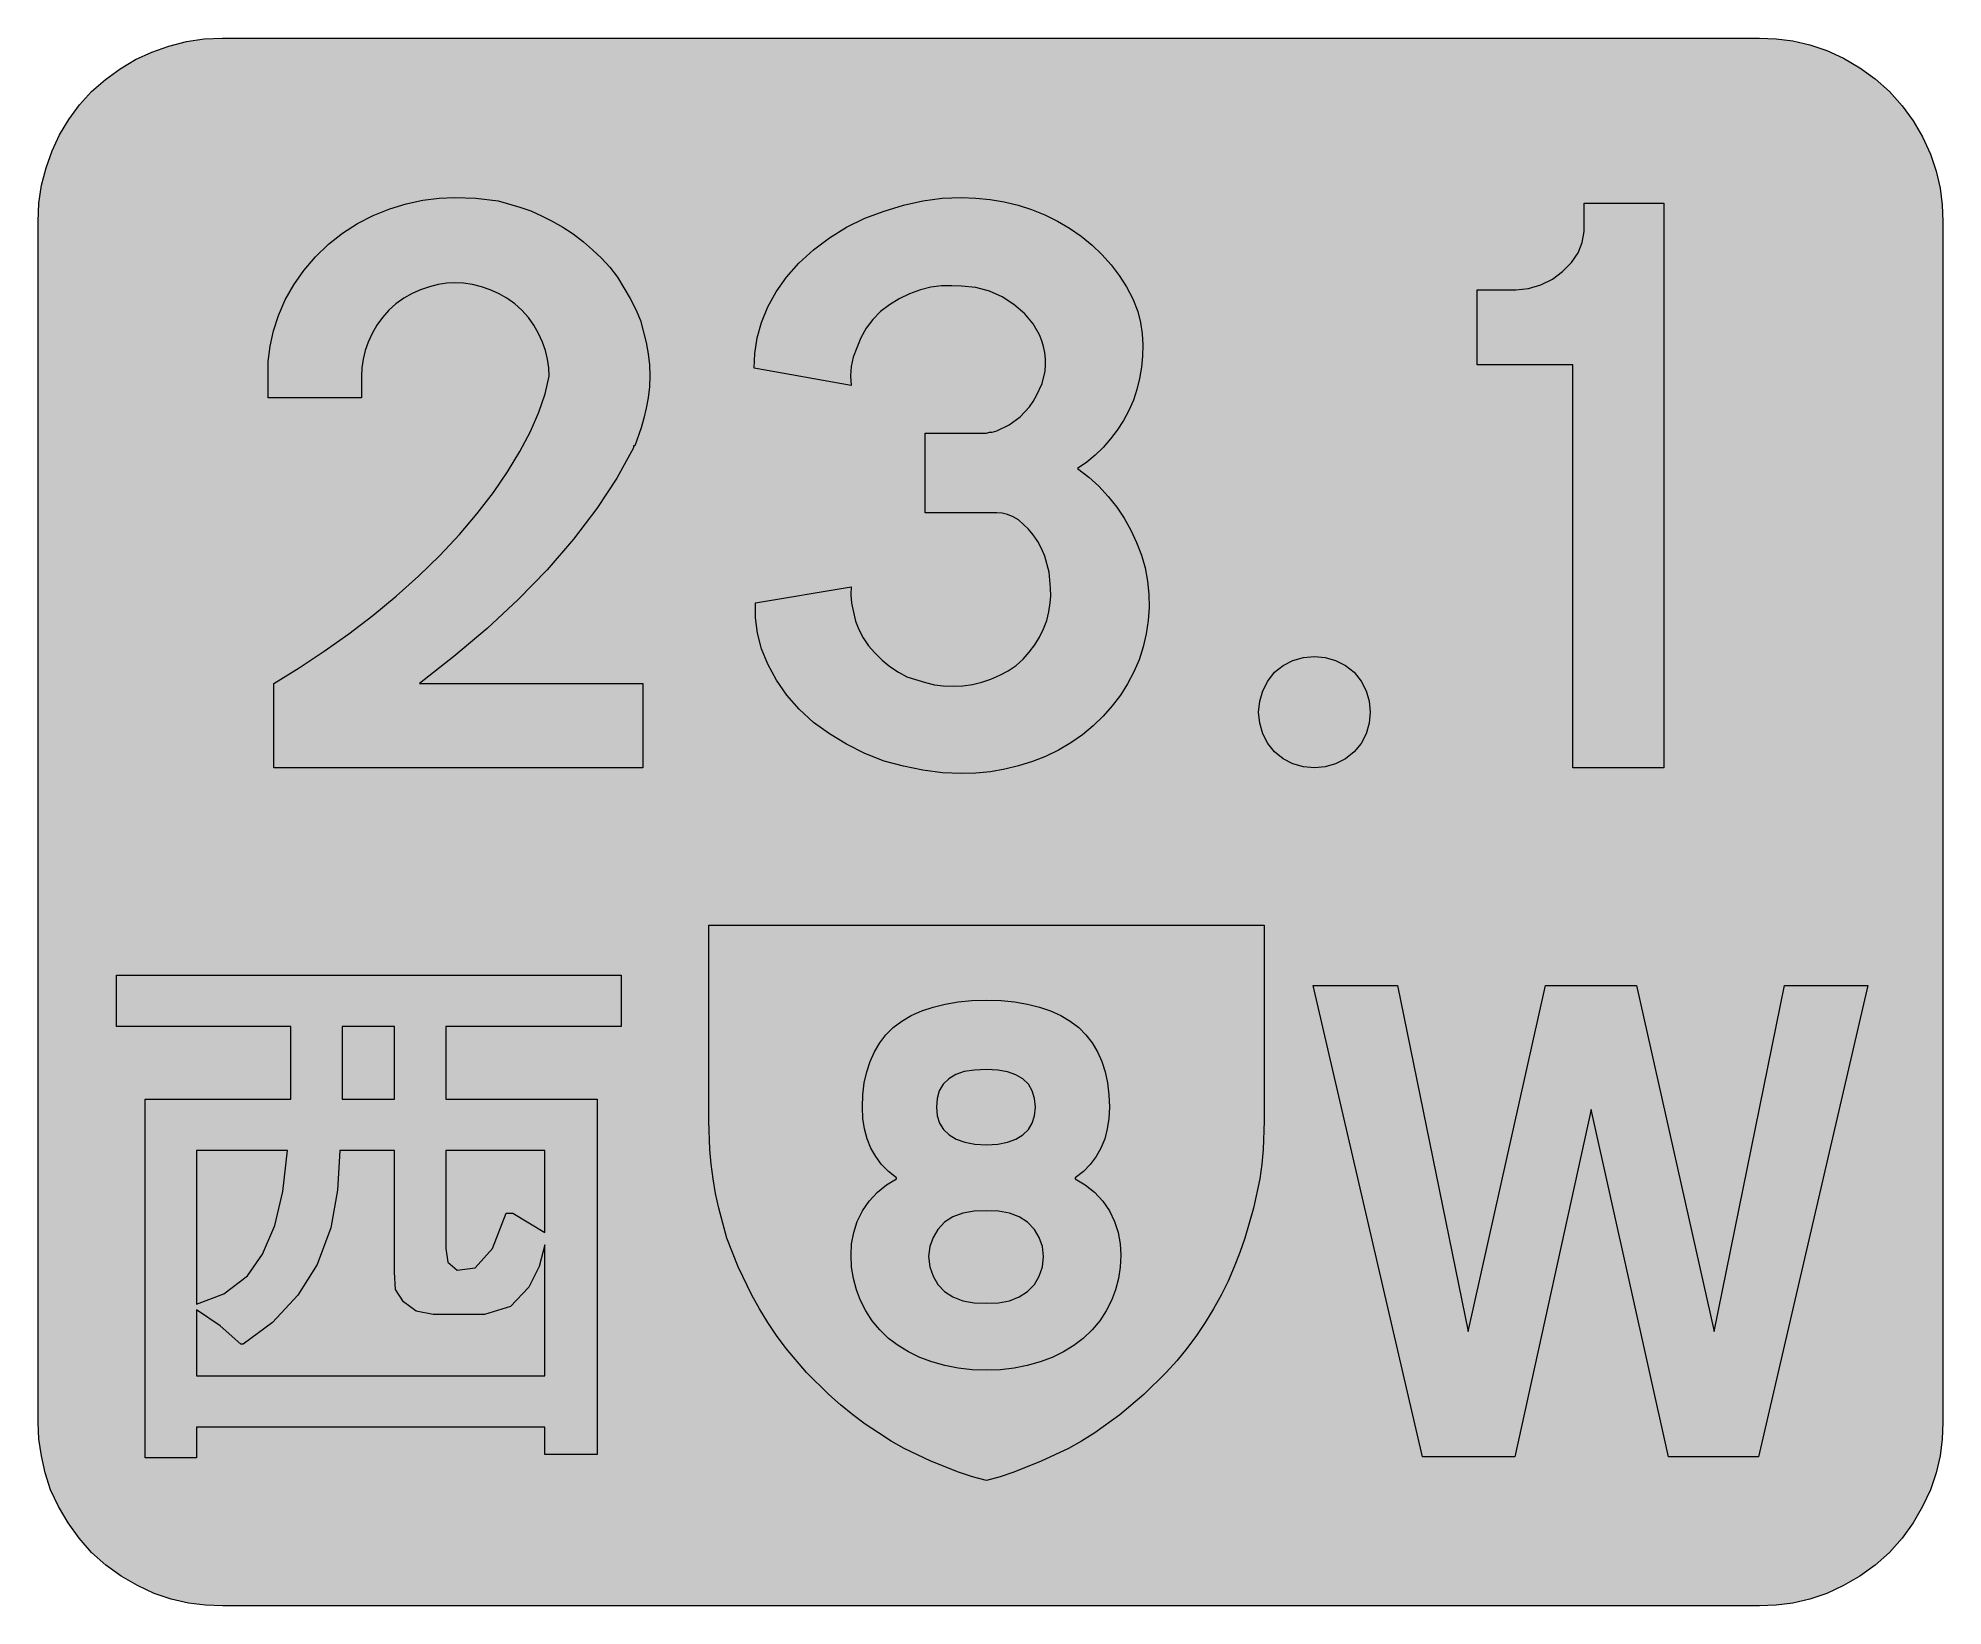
# Model space of a CAD drawing. Header units: metres. Extents: x 135 to 436, y 12 to 260.
import ezdxf

# ---------------------------------------------------------------- set-up
doc = ezdxf.new("R2010")
doc.units = ezdxf.units.M
for name, color, linetype, true_color in [('FILL_BLACK_000000', 7, 'Continuous', 0x000000), ('FILL_LIME_00FF00', 7, 'Continuous', 0x00ff00), ('FILL_WHITE_FFFFFF', 7, 'Continuous', 0xffffff), ('FILL_YELLOW_FFFF00', 7, 'Continuous', 0xffff00)]:
    doc.layers.add(name, color=color, linetype=linetype, true_color=true_color)

msp = doc.modelspace()

# ---------------------------------------------------------------- hatches: boundary and pattern name
at = {"layer": 'FILL_BLACK_000000', "true_color": 0x000000}
h = msp.add_hatch(color=7, dxfattribs=at)
h.dxf.hatch_style = 1
h.paths.add_polyline_path([(277.99, 50.06), (275.96, 50.63), (274.05, 51.34), (272.25, 52.21), (270.6, 53.21), (269.1, 54.36), (267.71, 55.7), (266.5, 57.15), (265.48, 58.69), (264.64, 60.32), (264, 62.03), (263.53, 63.8), (263.25, 65.63), (263.16, 67.5), (263.26, 69.28), (263.59, 71.08), (264.15, 72.84), (264.96, 74.52), (266.03, 76.07), (267.32, 77.45), (268.78, 78.62), (270.36, 79.56), (270.36, 79.74), (269.09, 80.74), (268, 81.86), (267.07, 83.1), (266.31, 84.44), (265.72, 85.9), (265.3, 87.46), (265.04, 89.13), (264.96, 90.9), (265.04, 92.87), (265.26, 94.74), (265.64, 96.5), (266.17, 98.15), (266.86, 99.67), (267.69, 101.08), (268.68, 102.35), (269.82, 103.5), (271.18, 104.51), (272.68, 105.39), (274.33, 106.13), (276.12, 106.74), (278.04, 107.21), (280.1, 107.55), (282.28, 107.75), (284.58, 107.82), (286.87, 107.75), (289.03, 107.55), (291.06, 107.21), (292.95, 106.74), (294.7, 106.13), (296.32, 105.39), (297.81, 104.51), (299.16, 103.5), (300.3, 102.35), (301.29, 101.08), (302.12, 99.67), (302.8, 98.15), (303.34, 96.5), (303.72, 94.74), (303.94, 92.87), (304.02, 90.9), (303.94, 89.13), (303.68, 87.46), (303.26, 85.9), (302.67, 84.44), (301.91, 83.1), (300.98, 81.86), (299.89, 80.74), (298.62, 79.74), (298.62, 79.56), (300.2, 78.62), (301.66, 77.45), (302.95, 76.07), (304.02, 74.52), (304.83, 72.84), (305.39, 71.08), (305.72, 69.28), (305.82, 67.5), (305.73, 65.63), (305.45, 63.8), (304.98, 62.03), (304.33, 60.32), (303.5, 58.69), (302.48, 57.15), (301.27, 55.7), (299.88, 54.36), (298.38, 53.21), (296.73, 52.21), (294.94, 51.34), (293.04, 50.63), (291.03, 50.06), (288.94, 49.65), (286.79, 49.4), (284.58, 49.32), (282.31, 49.4), (280.11, 49.65), (277.99, 50.06)])
h.paths.add_polyline_path([(279.26, 73.56), (277.92, 72.72), (276.87, 71.57), (276.12, 70.29), (275.64, 68.87), (275.4, 67.32), (275.64, 65.66), (276.12, 64.19), (276.87, 62.89), (277.92, 61.74), (279.26, 60.9), (280.84, 60.3), (282.63, 59.97), (284.58, 59.94), (286.5, 59.97), (288.22, 60.3), (289.74, 60.9), (291.06, 61.74), (292.14, 62.89), (292.93, 64.19), (293.41, 65.66), (293.58, 67.32), (293.41, 68.87), (292.93, 70.29), (292.14, 71.57), (291.06, 72.72), (289.74, 73.56), (288.22, 74.16), (286.5, 74.49), (284.58, 74.52), (282.63, 74.49), (280.84, 74.16), (279.26, 73.56)], flags=16)
h.paths.add_polyline_path([(291.82, 93.5), (291.2, 94.52), (290.34, 95.36), (289.24, 96), (287.92, 96.47), (286.36, 96.75), (284.58, 96.84), (282.69, 96.77), (281.07, 96.53), (279.72, 96.08), (278.64, 95.4), (277.72, 94.52), (277.11, 93.49), (276.77, 92.29), (276.66, 90.9), (276.79, 89.56), (277.16, 88.38), (277.79, 87.36), (278.66, 86.51), (279.78, 85.84), (281.14, 85.36), (282.74, 85.06), (284.58, 84.96), (286.36, 85.06), (287.92, 85.36), (289.24, 85.84), (290.34, 86.51), (291.2, 87.36), (291.82, 88.38), (292.19, 89.56), (292.32, 90.9), (292.19, 92.29), (291.82, 93.5)], flags=16)
at = {"layer": 'FILL_LIME_00FF00', "true_color": 0x00ff00}
h = msp.add_hatch(color=7, dxfattribs=at)
h.dxf.hatch_style = 1
h.paths.add_polyline_path([(406.8, 259.92), (409.4, 259.81), (412.04, 259.47), (414.72, 258.86), (417.42, 257.94), (420.08, 256.73), (422.64, 255.24), (425.06, 253.49), (427.32, 251.46), (429.34, 249.23), (431.1, 246.85), (432.58, 244.3), (433.8, 241.56), (434.72, 238.86), (435.33, 236.18), (435.67, 233.54), (435.78, 230.94), (435.78, 41.04), (435.67, 38.44), (435.33, 35.8), (434.72, 33.12), (433.8, 30.42), (432.58, 27.76), (431.1, 25.2), (429.34, 22.78), (427.32, 20.52), (425.06, 18.5), (422.64, 16.74), (420.08, 15.26), (417.42, 14.04), (414.72, 13.12), (412.04, 12.51), (409.4, 12.17), (406.8, 12.06), (163.8, 12.06), (161.1, 12.17), (158.4, 12.51), (155.7, 13.12), (153, 14.04), (150.34, 15.26), (147.78, 16.74), (145.36, 18.5), (143.1, 20.52), (141.15, 22.78), (139.39, 25.2), (137.86, 27.76), (136.62, 30.42), (135.78, 33.12), (135.16, 35.8), (134.77, 38.44), (134.64, 41.04), (134.64, 230.94), (134.78, 233.82), (135.2, 236.65), (135.89, 239.41), (136.84, 242.08), (138.05, 244.64), (139.5, 247.06), (141.19, 249.35), (143.1, 251.46), (145.27, 253.37), (147.6, 255.06), (150.06, 256.51), (152.64, 257.72), (155.32, 258.67), (158.08, 259.36), (160.92, 259.78), (163.8, 259.92), (406.8, 259.92)])
at = {"layer": 'FILL_WHITE_FFFFFF', "true_color": 0xffffff}
h = msp.add_hatch(color=7, dxfattribs=at)
h.dxf.hatch_style = 1
h.paths.add_polyline_path([(171, 203.04), (171, 208.8), (171.35, 211.23), (171.88, 213.66), (172.65, 216.09), (173.7, 218.52), (175.05, 220.91), (176.65, 223.2), (178.48, 225.35), (180.54, 227.34), (182.77, 229.1), (185.13, 230.6), (187.63, 231.87), (190.26, 232.92), (192.85, 233.73), (195.46, 234.29), (198.03, 234.62), (200.52, 234.72), (203.87, 234.59), (207.36, 234.18), (210.78, 233.21), (212.52, 232.59), (214.2, 231.84), (215.92, 230.99), (217.6, 230.04), (219.24, 228.95), (220.86, 227.7), (222.31, 226.45), (223.69, 225.11), (225.01, 223.68), (226.26, 222.12), (228.26, 218.77), (229.12, 217.03), (229.86, 215.28), (230.78, 211.77), (231.1, 210.02), (231.3, 208.26), (231.37, 206.51), (231.3, 204.77), (231.1, 203.07), (230.76, 201.42), (230.43, 199.83), (229.99, 198.32), (228.96, 195.48), (228.78, 195.48), (228.78, 195.12), (226.11, 190.36), (222.95, 185.56), (219.29, 180.72), (215.1, 175.86), (210.56, 171.17), (205.63, 166.59), (200.39, 162.14), (194.94, 157.86), (230.22, 157.86), (230.22, 144.54), (171.9, 144.54), (171.9, 157.86), (175.92, 160.36), (179.86, 162.99), (183.75, 165.76), (187.56, 168.66), (191.27, 171.69), (194.8, 174.85), (198.14, 178.1), (201.24, 181.44), (204.07, 184.78), (206.62, 188.08), (208.86, 191.34), (210.78, 194.58), (212.47, 197.75), (213.79, 200.79), (214.78, 203.69), (215.46, 206.46), (215.39, 207.81), (215.19, 209.16), (214.85, 210.51), (214.38, 211.86), (213.77, 213.2), (213.03, 214.52), (212.15, 215.76), (211.14, 216.9), (210, 217.91), (208.75, 218.79), (207.44, 219.53), (206.1, 220.14), (204.72, 220.61), (203.31, 220.95), (201.9, 221.15), (200.52, 221.22), (199.25, 221.15), (197.89, 220.95), (196.5, 220.61), (195.12, 220.14), (193.78, 219.53), (192.46, 218.79), (191.22, 217.91), (190.08, 216.9), (189.07, 215.76), (188.19, 214.52), (187.45, 213.2), (186.84, 211.86), (186.37, 210.51), (186.03, 209.16), (185.83, 207.81), (185.76, 206.46), (185.76, 203.04), (171, 203.04)])
h = msp.add_hatch(color=7, dxfattribs=at)
h.dxf.hatch_style = 1
h.paths.add_polyline_path([(294.73, 171.75), (294.7, 172.94), (294.48, 175.5), (293.78, 178), (293.29, 179.22), (292.68, 180.36), (291.97, 181.38), (291.22, 182.27), (289.62, 183.78), (288.78, 184.25), (287.91, 184.59), (287.04, 184.79), (286.2, 184.86), (274.86, 184.86), (274.86, 197.46), (284.58, 197.46), (285.03, 197.62), (285.48, 197.64), (286.2, 197.82), (288.15, 198.79), (289.89, 200.07), (291.36, 201.62), (291.98, 202.48), (292.5, 203.4), (293.38, 205.32), (293.85, 207.27), (293.93, 208.25), (293.92, 209.22), (293.8, 210.19), (293.58, 211.14), (293.33, 212.08), (292.98, 212.99), (291.98, 214.74), (290.62, 216.35), (288.9, 217.8), (287.05, 219.01), (285.03, 219.92), (282.88, 220.48), (280.62, 220.68), (279.08, 220.77), (277.45, 220.75), (275.79, 220.55), (274.14, 220.14), (272.42, 219.5), (270.79, 218.7), (269.25, 217.76), (267.84, 216.72), (266.59, 215.44), (265.54, 214.04), (264.7, 212.54), (264.06, 210.96), (263.51, 209.48), (263.2, 207.99), (263.1, 206.51), (263.16, 205.02), (247.86, 207.72), (247.97, 210.07), (248.33, 212.51), (249, 214.98), (250.02, 217.44), (251.3, 219.83), (252.94, 222.14), (254.93, 224.35), (257.22, 226.44), (259.75, 228.36), (262.46, 230.04), (265.35, 231.45), (268.38, 232.56), (271.44, 233.51), (274.5, 234.18), (277.56, 234.59), (280.62, 234.72), (282.91, 234.64), (285.16, 234.42), (287.39, 234.04), (289.57, 233.51), (291.71, 232.82), (293.78, 231.99), (295.79, 231), (297.72, 229.86), (299.55, 228.59), (301.26, 227.2), (302.83, 225.7), (304.27, 224.1), (305.56, 222.4), (306.71, 220.6), (307.69, 218.7), (308.52, 216.72), (308.92, 214.96), (309.17, 213.18), (309.27, 211.41), (309.24, 209.63), (309.07, 207.87), (308.77, 206.11), (308.35, 204.38), (307.8, 202.68), (307.07, 201.03), (306.22, 199.45), (305.26, 197.95), (304.2, 196.54), (303.04, 195.22), (301.78, 194), (300.42, 192.88), (298.98, 191.88), (300.73, 190.53), (302.35, 189.06), (303.83, 187.47), (305.17, 185.78), (306.36, 184), (307.41, 182.13), (308.31, 180.2), (309.06, 178.2), (309.64, 176.16), (310.04, 174.09), (310.26, 172.01), (310.3, 169.92), (310.16, 167.83), (309.84, 165.75), (309.36, 163.68), (308.7, 161.64), (307.87, 159.71), (306.89, 157.84), (305.74, 156.04), (304.45, 154.33), (303.01, 152.71), (301.44, 151.19), (299.73, 149.78), (297.9, 148.5), (295.96, 147.36), (293.93, 146.37), (291.83, 145.54), (289.66, 144.86), (287.45, 144.32), (285.19, 143.94), (282.91, 143.72), (280.62, 143.64), (277.63, 143.78), (274.5, 144.18), (271.44, 144.83), (268.38, 145.62), (265.35, 146.83), (262.46, 148.28), (259.75, 149.92), (257.22, 151.74), (254.96, 153.83), (253.01, 156.06), (251.37, 158.42), (250.02, 160.92), (249, 163.38), (248.35, 165.85), (248.05, 168.29), (248.04, 170.64), (263.16, 173.16), (263.12, 171.91), (263.25, 170.6), (263.88, 167.76), (264.38, 166.42), (265.07, 165.11), (265.93, 163.86), (266.94, 162.72), (268.08, 161.57), (269.32, 160.56), (270.64, 159.68), (271.98, 158.94), (274.93, 158.02), (276.36, 157.7), (277.74, 157.5), (279.29, 157.44), (280.83, 157.53), (282.35, 157.75), (283.84, 158.11), (285.28, 158.59), (286.68, 159.2), (288, 159.91), (289.26, 160.74), (290.36, 161.73), (291.34, 162.82), (292.22, 163.98), (292.97, 165.22), (293.6, 166.51), (294.09, 167.85), (294.45, 169.23), (294.66, 170.64), (294.73, 171.75)])
h = msp.add_hatch(color=7, dxfattribs=at)
h.dxf.hatch_style = 1
h.paths.add_polyline_path([(377.28, 144.54), (377.28, 208.26), (362.16, 208.26), (362.16, 220.14), (368.28, 220.14), (370.29, 220.34), (372.24, 220.91), (374.05, 221.81), (375.66, 223.02), (377.08, 224.43), (378.11, 225.97), (378.77, 227.6), (379.08, 229.32), (379.08, 233.82), (391.68, 233.82), (391.68, 144.54), (377.28, 144.54)])
h = msp.add_hatch(color=7, dxfattribs=at)
h.dxf.hatch_style = 1
h.paths.add_polyline_path([(345.07, 151.62), (344.59, 149.94), (343.8, 148.4), (342.72, 147.06), (341.31, 145.98), (339.77, 145.19), (338.14, 144.71), (336.42, 144.54), (334.68, 144.71), (333, 145.19), (331.46, 145.98), (330.12, 147.06), (329.04, 148.4), (328.25, 149.94), (327.77, 151.62), (327.6, 153.36), (327.77, 155.08), (328.25, 156.71), (329.04, 158.25), (330.12, 159.66), (331.46, 160.74), (333, 161.53), (334.68, 162.01), (336.42, 162.18), (338.14, 162.01), (339.77, 161.53), (341.31, 160.74), (342.72, 159.66), (343.8, 158.25), (344.59, 156.71), (345.07, 155.08), (345.24, 153.36), (345.07, 151.62)])
h = msp.add_hatch(color=7, dxfattribs=at)
h.dxf.hatch_style = 1
h.paths.add_polyline_path([(159.66, 35.46), (151.56, 35.46), (151.56, 92.16), (174.6, 92.16), (174.6, 103.68), (147.06, 103.68), (147.06, 111.78), (226.8, 111.78), (226.8, 103.68), (199.08, 103.68), (199.08, 92.16), (223.02, 92.16), (223.02, 36), (214.74, 36), (214.74, 40.32), (159.66, 40.32), (159.66, 35.46)])
h.paths.add_polyline_path([(190.98, 92.16), (190.98, 103.68), (182.7, 103.68), (182.7, 92.16), (190.98, 92.16)], flags=16)
h.paths.add_polyline_path([(203.76, 65.52), (206.46, 68.58), (208.62, 74.16), (209.7, 74.16), (214.74, 71.1), (214.74, 84.06), (199.08, 84.06), (199.08, 68.58), (199.44, 66.42), (200.88, 65.16), (203.76, 65.52)], flags=16)
h.paths.add_polyline_path([(167.76, 64.26), (170.1, 67.68), (172.08, 72.18), (173.34, 77.58), (174.06, 84.06), (159.66, 84.06), (159.66, 59.76), (163.98, 61.38), (167.76, 64.26)], flags=16)
h.paths.add_polyline_path([(214.74, 69.12), (213.84, 65.7), (212.22, 62.46), (209.34, 59.4), (205.2, 58.14), (197.1, 58.14), (194.4, 58.68), (192.42, 60.12), (191.16, 62.1), (190.98, 64.8), (190.98, 84.06), (182.34, 84.06), (181.98, 77.76), (180.9, 71.82), (178.74, 66.06), (175.68, 61.2), (171.72, 56.88), (167.04, 53.46), (166.68, 53.46), (163.44, 56.34), (159.66, 58.86), (159.66, 48.42), (214.74, 48.42), (214.74, 69.12)], flags=16)
h = msp.add_hatch(color=7, dxfattribs=at)
h.dxf.hatch_style = 1
h.paths.add_polyline_path([(336.24, 110.16), (349.56, 110.16), (360.72, 55.44), (372.96, 110.16), (387.36, 110.16), (399.6, 55.44), (410.76, 110.16), (423.9, 110.16), (406.62, 35.64), (392.4, 35.64), (380.16, 90.54), (368.1, 35.64), (353.52, 35.64), (336.24, 110.16)])
at = {"layer": 'FILL_YELLOW_FFFF00', "true_color": 0xffff00}
h = msp.add_hatch(color=7, dxfattribs=at)
h.dxf.hatch_style = 1
h.paths.add_polyline_path([(282.39, 32.46), (280.17, 33.19), (275.76, 34.92), (271.55, 36.97), (269.51, 38.13), (267.48, 39.42), (265.42, 40.81), (263.43, 42.29), (261.51, 43.84), (259.65, 45.47), (256.14, 48.96), (252.9, 52.74), (251.4, 54.79), (249.99, 56.89), (248.69, 59.02), (247.48, 61.2), (245.33, 65.65), (243.54, 70.2), (242.26, 74.95), (241.74, 77.26), (241.38, 79.56), (241.04, 81.88), (240.82, 84.22), (240.66, 88.74), (240.66, 119.7), (328.5, 119.7), (328.5, 88.74), (328.34, 84.22), (328.12, 81.88), (327.78, 79.56), (326.81, 74.95), (325.44, 70.2), (324.65, 67.91), (323.75, 65.65), (322.76, 63.41), (321.66, 61.2), (320.46, 59.02), (319.16, 56.89), (317.76, 54.79), (316.26, 52.74), (314.67, 50.82), (312.99, 48.96), (309.44, 45.47), (305.65, 42.29), (301.68, 39.42), (299.62, 38.13), (297.52, 36.97), (293.22, 34.92), (288.9, 33.19), (286.74, 32.46), (284.58, 31.86), (282.39, 32.46)])

# ---------------------------------------------------------------- linework, layer by layer
at = {"layer": 'FILL_BLACK_000000', "lineweight": 0, "true_color": 0x000000}
for points in [[(277.99, 50.06), (275.96, 50.63), (274.05, 51.34), (272.25, 52.21), (270.6, 53.21), (269.1, 54.36), (267.71, 55.7), (266.5, 57.15), (265.48, 58.69), (264.64, 60.32), (264, 62.03), (263.53, 63.8), (263.25, 65.63), (263.16, 67.5), (263.26, 69.28), (263.59, 71.08), (264.15, 72.84), (264.96, 74.52), (266.03, 76.07), (267.32, 77.45), (268.78, 78.62), (270.36, 79.56), (270.36, 79.74), (269.09, 80.74), (268, 81.86), (267.07, 83.1), (266.31, 84.44), (265.72, 85.9), (265.3, 87.46), (265.04, 89.13), (264.96, 90.9), (265.04, 92.87), (265.26, 94.74), (265.64, 96.5), (266.17, 98.15), (266.86, 99.67), (267.69, 101.08), (268.68, 102.35), (269.82, 103.5), (271.18, 104.51), (272.68, 105.39), (274.33, 106.13), (276.12, 106.74), (278.04, 107.21), (280.1, 107.55), (282.28, 107.75), (284.58, 107.82), (286.87, 107.75), (289.03, 107.55), (291.06, 107.21), (292.95, 106.74), (294.7, 106.13), (296.32, 105.39), (297.81, 104.51), (299.16, 103.5), (300.3, 102.35), (301.29, 101.08), (302.12, 99.67), (302.8, 98.15), (303.34, 96.5), (303.72, 94.74), (303.94, 92.87), (304.02, 90.9), (303.94, 89.13), (303.68, 87.46), (303.26, 85.9), (302.67, 84.44), (301.91, 83.1), (300.98, 81.86), (299.89, 80.74), (298.62, 79.74), (298.62, 79.56), (300.2, 78.62), (301.66, 77.45), (302.95, 76.07), (304.02, 74.52), (304.83, 72.84), (305.39, 71.08), (305.72, 69.28), (305.82, 67.5), (305.73, 65.63), (305.45, 63.8), (304.98, 62.03), (304.33, 60.32), (303.5, 58.69), (302.48, 57.15), (301.27, 55.7), (299.88, 54.36), (298.38, 53.21), (296.73, 52.21), (294.94, 51.34), (293.04, 50.63), (291.03, 50.06), (288.94, 49.65), (286.79, 49.4), (284.58, 49.32), (282.31, 49.4), (280.11, 49.65)], [(291.82, 93.5), (291.2, 94.52), (290.34, 95.36), (289.24, 96), (287.92, 96.47), (286.36, 96.75), (284.58, 96.84), (282.69, 96.77), (281.07, 96.53), (279.72, 96.08), (278.64, 95.4), (277.72, 94.52), (277.11, 93.49), (276.77, 92.29), (276.66, 90.9), (276.79, 89.56), (277.16, 88.38), (277.79, 87.36), (278.66, 86.51), (279.78, 85.84), (281.14, 85.36), (282.74, 85.06), (284.58, 84.96), (286.36, 85.06), (287.92, 85.36), (289.24, 85.84), (290.34, 86.51), (291.2, 87.36), (291.82, 88.38), (292.19, 89.56), (292.32, 90.9), (292.19, 92.29)], [(279.26, 73.56), (277.92, 72.72), (276.87, 71.57), (276.12, 70.29), (275.64, 68.87), (275.4, 67.32), (275.64, 65.66), (276.12, 64.19), (276.87, 62.89), (277.92, 61.74), (279.26, 60.9), (280.84, 60.3), (282.63, 59.97), (284.58, 59.94), (286.5, 59.97), (288.22, 60.3), (289.74, 60.9), (291.06, 61.74), (292.14, 62.89), (292.93, 64.19), (293.41, 65.66), (293.58, 67.32), (293.41, 68.87), (292.93, 70.29), (292.14, 71.57), (291.06, 72.72), (289.74, 73.56), (288.22, 74.16), (286.5, 74.49), (284.58, 74.52), (282.63, 74.49), (280.84, 74.16)]]:
    msp.add_lwpolyline(points, close=True, dxfattribs=at)
at = {"layer": 'FILL_LIME_00FF00', "lineweight": 0, "true_color": 0x00ff00}
msp.add_lwpolyline([(406.8, 259.92), (409.4, 259.81), (412.04, 259.47), (414.72, 258.86), (417.42, 257.94), (420.08, 256.73), (422.64, 255.24), (425.06, 253.49), (427.32, 251.46), (429.34, 249.23), (431.1, 246.85), (432.58, 244.3), (433.8, 241.56), (434.72, 238.86), (435.33, 236.18), (435.67, 233.54), (435.78, 230.94), (435.78, 41.04), (435.67, 38.44), (435.33, 35.8), (434.72, 33.12), (433.8, 30.42), (432.58, 27.76), (431.1, 25.2), (429.34, 22.78), (427.32, 20.52), (425.06, 18.5), (422.64, 16.74), (420.08, 15.26), (417.42, 14.04), (414.72, 13.12), (412.04, 12.51), (409.4, 12.17), (406.8, 12.06), (163.8, 12.06), (161.1, 12.17), (158.4, 12.51), (155.7, 13.12), (153, 14.04), (150.34, 15.26), (147.78, 16.74), (145.36, 18.5), (143.1, 20.52), (141.15, 22.78), (139.39, 25.2), (137.86, 27.76), (136.62, 30.42), (135.78, 33.12), (135.16, 35.8), (134.77, 38.44), (134.64, 41.04), (134.64, 230.94), (134.78, 233.82), (135.2, 236.65), (135.89, 239.41), (136.84, 242.08), (138.05, 244.64), (139.5, 247.06), (141.19, 249.35), (143.1, 251.46), (145.27, 253.37), (147.6, 255.06), (150.06, 256.51), (152.64, 257.72), (155.32, 258.67), (158.08, 259.36), (160.92, 259.78), (163.8, 259.92)], close=True, dxfattribs=at)
at = {"layer": 'FILL_WHITE_FFFFFF', "lineweight": 0, "true_color": 0xffffff}
for points in [[(171, 203.04), (171, 208.8), (171.35, 211.23), (171.88, 213.66), (172.65, 216.09), (173.7, 218.52), (175.05, 220.91), (176.65, 223.2), (178.48, 225.35), (180.54, 227.34), (182.77, 229.1), (185.13, 230.6), (187.63, 231.87), (190.26, 232.92), (192.85, 233.73), (195.46, 234.29), (198.03, 234.62), (200.52, 234.72), (203.87, 234.59), (207.36, 234.18), (210.78, 233.21), (212.52, 232.59), (214.2, 231.84), (215.92, 230.99), (217.6, 230.04), (219.24, 228.95), (220.86, 227.7), (222.31, 226.45), (223.69, 225.11), (225.01, 223.68), (226.26, 222.12), (228.26, 218.77), (229.12, 217.03), (229.86, 215.28), (230.78, 211.77), (231.1, 210.02), (231.3, 208.26), (231.37, 206.51), (231.3, 204.77), (231.1, 203.07), (230.76, 201.42), (230.43, 199.83), (229.99, 198.32), (228.96, 195.48), (228.78, 195.48), (228.78, 195.12), (226.11, 190.36), (222.95, 185.56), (219.29, 180.72), (215.1, 175.86), (210.56, 171.17), (205.63, 166.59), (200.39, 162.14), (194.94, 157.86), (230.22, 157.86), (230.22, 144.54), (171.9, 144.54), (171.9, 157.86), (175.92, 160.36), (179.86, 162.99), (183.75, 165.76), (187.56, 168.66), (191.27, 171.69), (194.8, 174.85), (198.14, 178.1), (201.24, 181.44), (204.07, 184.78), (206.62, 188.08), (208.86, 191.34), (210.78, 194.58), (212.47, 197.75), (213.79, 200.79), (214.78, 203.69), (215.46, 206.46), (215.39, 207.81), (215.19, 209.16), (214.85, 210.51), (214.38, 211.86), (213.77, 213.2), (213.03, 214.52), (212.15, 215.76), (211.14, 216.9), (210, 217.91), (208.75, 218.79), (207.44, 219.53), (206.1, 220.14), (204.72, 220.61), (203.31, 220.95), (201.9, 221.15), (200.52, 221.22), (199.25, 221.15), (197.89, 220.95), (196.5, 220.61), (195.12, 220.14), (193.78, 219.53), (192.46, 218.79), (191.22, 217.91), (190.08, 216.9), (189.07, 215.76), (188.19, 214.52), (187.45, 213.2), (186.84, 211.86), (186.37, 210.51), (186.03, 209.16), (185.83, 207.81), (185.76, 206.46), (185.76, 203.04)], [(294.73, 171.75), (294.7, 172.94), (294.48, 175.5), (293.78, 178), (293.29, 179.22), (292.68, 180.36), (291.97, 181.38), (291.22, 182.27), (289.62, 183.78), (288.78, 184.25), (287.91, 184.59), (287.04, 184.79), (286.2, 184.86), (274.86, 184.86), (274.86, 197.46), (284.58, 197.46), (285.03, 197.62), (285.48, 197.64), (286.2, 197.82), (288.15, 198.79), (289.89, 200.07), (291.36, 201.62), (291.98, 202.48), (292.5, 203.4), (293.38, 205.32), (293.85, 207.27), (293.93, 208.25), (293.92, 209.22), (293.8, 210.19), (293.58, 211.14), (293.33, 212.08), (292.98, 212.99), (291.98, 214.74), (290.62, 216.35), (288.9, 217.8), (287.05, 219.01), (285.03, 219.92), (282.88, 220.48), (280.62, 220.68), (279.08, 220.77), (277.45, 220.75), (275.79, 220.55), (274.14, 220.14), (272.42, 219.5), (270.79, 218.7), (269.25, 217.76), (267.84, 216.72), (266.59, 215.44), (265.54, 214.04), (264.7, 212.54), (264.06, 210.96), (263.51, 209.48), (263.2, 207.99), (263.1, 206.51), (263.16, 205.02), (247.86, 207.72), (247.97, 210.07), (248.33, 212.51), (249, 214.98), (250.02, 217.44), (251.3, 219.83), (252.94, 222.14), (254.93, 224.35), (257.22, 226.44), (259.75, 228.36), (262.46, 230.04), (265.35, 231.45), (268.38, 232.56), (271.44, 233.51), (274.5, 234.18), (277.56, 234.59), (280.62, 234.72), (282.91, 234.64), (285.16, 234.42), (287.39, 234.04), (289.57, 233.51), (291.71, 232.82), (293.78, 231.99), (295.79, 231), (297.72, 229.86), (299.55, 228.59), (301.26, 227.2), (302.83, 225.7), (304.27, 224.1), (305.56, 222.4), (306.71, 220.6), (307.69, 218.7), (308.52, 216.72), (308.92, 214.96), (309.17, 213.18), (309.27, 211.41), (309.24, 209.63), (309.07, 207.87), (308.77, 206.11), (308.35, 204.38), (307.8, 202.68), (307.07, 201.03), (306.22, 199.45), (305.26, 197.95), (304.2, 196.54), (303.04, 195.22), (301.78, 194), (300.42, 192.88), (298.98, 191.88), (300.73, 190.53), (302.35, 189.06), (303.83, 187.47), (305.17, 185.78), (306.36, 184), (307.41, 182.13), (308.31, 180.2), (309.06, 178.2), (309.64, 176.16), (310.04, 174.09), (310.26, 172.01), (310.3, 169.92), (310.16, 167.83), (309.84, 165.75), (309.36, 163.68), (308.7, 161.64), (307.87, 159.71), (306.89, 157.84), (305.74, 156.04), (304.45, 154.33), (303.01, 152.71), (301.44, 151.19), (299.73, 149.78), (297.9, 148.5), (295.96, 147.36), (293.93, 146.37), (291.83, 145.54), (289.66, 144.86), (287.45, 144.32), (285.19, 143.94), (282.91, 143.72), (280.62, 143.64), (277.63, 143.78), (274.5, 144.18), (271.44, 144.83), (268.38, 145.62), (265.35, 146.83), (262.46, 148.28), (259.75, 149.92), (257.22, 151.74), (254.96, 153.83), (253.01, 156.06), (251.37, 158.42), (250.02, 160.92), (249, 163.38), (248.35, 165.85), (248.05, 168.29), (248.04, 170.64), (263.16, 173.16), (263.12, 171.91), (263.25, 170.6), (263.88, 167.76), (264.38, 166.42), (265.07, 165.11), (265.93, 163.86), (266.94, 162.72), (268.08, 161.57), (269.32, 160.56), (270.64, 159.68), (271.98, 158.94), (274.93, 158.02), (276.36, 157.7), (277.74, 157.5), (279.29, 157.44), (280.83, 157.53), (282.35, 157.75), (283.84, 158.11), (285.28, 158.59), (286.68, 159.2), (288, 159.91), (289.26, 160.74), (290.36, 161.73), (291.34, 162.82), (292.22, 163.98), (292.97, 165.22), (293.6, 166.51), (294.09, 167.85), (294.45, 169.23), (294.66, 170.64)], [(377.28, 144.54), (377.28, 208.26), (362.16, 208.26), (362.16, 220.14), (368.28, 220.14), (370.29, 220.34), (372.24, 220.91), (374.05, 221.81), (375.66, 223.02), (377.08, 224.43), (378.11, 225.97), (378.77, 227.6), (379.08, 229.32), (379.08, 233.82), (391.68, 233.82), (391.68, 144.54)], [(345.07, 151.62), (344.59, 149.94), (343.8, 148.4), (342.72, 147.06), (341.31, 145.98), (339.77, 145.19), (338.14, 144.71), (336.42, 144.54), (334.68, 144.71), (333, 145.19), (331.46, 145.98), (330.12, 147.06), (329.04, 148.4), (328.25, 149.94), (327.77, 151.62), (327.6, 153.36), (327.77, 155.08), (328.25, 156.71), (329.04, 158.25), (330.12, 159.66), (331.46, 160.74), (333, 161.53), (334.68, 162.01), (336.42, 162.18), (338.14, 162.01), (339.77, 161.53), (341.31, 160.74), (342.72, 159.66), (343.8, 158.25), (344.59, 156.71), (345.07, 155.08), (345.24, 153.36)], [(159.66, 35.46), (151.56, 35.46), (151.56, 92.16), (174.6, 92.16), (174.6, 103.68), (147.06, 103.68), (147.06, 111.78), (226.8, 111.78), (226.8, 103.68), (199.08, 103.68), (199.08, 92.16), (223.02, 92.16), (223.02, 36), (214.74, 36), (214.74, 40.32), (159.66, 40.32)], [(336.24, 110.16), (349.56, 110.16), (360.72, 55.44), (372.96, 110.16), (387.36, 110.16), (399.6, 55.44), (410.76, 110.16), (423.9, 110.16), (406.62, 35.64), (392.4, 35.64), (380.16, 90.54), (368.1, 35.64), (353.52, 35.64)], [(190.98, 92.16), (190.98, 103.68), (182.7, 103.68), (182.7, 92.16)], [(167.76, 64.26), (170.1, 67.68), (172.08, 72.18), (173.34, 77.58), (174.06, 84.06), (159.66, 84.06), (159.66, 59.76), (163.98, 61.38)], [(214.74, 69.12), (213.84, 65.7), (212.22, 62.46), (209.34, 59.4), (205.2, 58.14), (197.1, 58.14), (194.4, 58.68), (192.42, 60.12), (191.16, 62.1), (190.98, 64.8), (190.98, 84.06), (182.34, 84.06), (181.98, 77.76), (180.9, 71.82), (178.74, 66.06), (175.68, 61.2), (171.72, 56.88), (167.04, 53.46), (166.68, 53.46), (163.44, 56.34), (159.66, 58.86), (159.66, 48.42), (214.74, 48.42)], [(203.76, 65.52), (206.46, 68.58), (208.62, 74.16), (209.7, 74.16), (214.74, 71.1), (214.74, 84.06), (199.08, 84.06), (199.08, 68.58), (199.44, 66.42), (200.88, 65.16)]]:
    msp.add_lwpolyline(points, close=True, dxfattribs=at)
at = {"layer": 'FILL_YELLOW_FFFF00', "lineweight": 0, "true_color": 0xffff00}
msp.add_lwpolyline([(282.39, 32.46), (280.17, 33.19), (275.76, 34.92), (271.55, 36.97), (269.51, 38.13), (267.48, 39.42), (265.42, 40.81), (263.43, 42.29), (261.51, 43.84), (259.65, 45.47), (256.14, 48.96), (252.9, 52.74), (251.4, 54.79), (249.99, 56.89), (248.69, 59.02), (247.48, 61.2), (245.33, 65.65), (243.54, 70.2), (242.26, 74.95), (241.74, 77.26), (241.38, 79.56), (241.04, 81.88), (240.82, 84.22), (240.66, 88.74), (240.66, 119.7), (328.5, 119.7), (328.5, 88.74), (328.34, 84.22), (328.12, 81.88), (327.78, 79.56), (326.81, 74.95), (325.44, 70.2), (324.65, 67.91), (323.75, 65.65), (322.76, 63.41), (321.66, 61.2), (320.46, 59.02), (319.16, 56.89), (317.76, 54.79), (316.26, 52.74), (314.67, 50.82), (312.99, 48.96), (309.44, 45.47), (305.65, 42.29), (301.68, 39.42), (299.62, 38.13), (297.52, 36.97), (293.22, 34.92), (288.9, 33.19), (286.74, 32.46), (284.58, 31.86)], close=True, dxfattribs=at)

doc.saveas('drawing.dxf')
